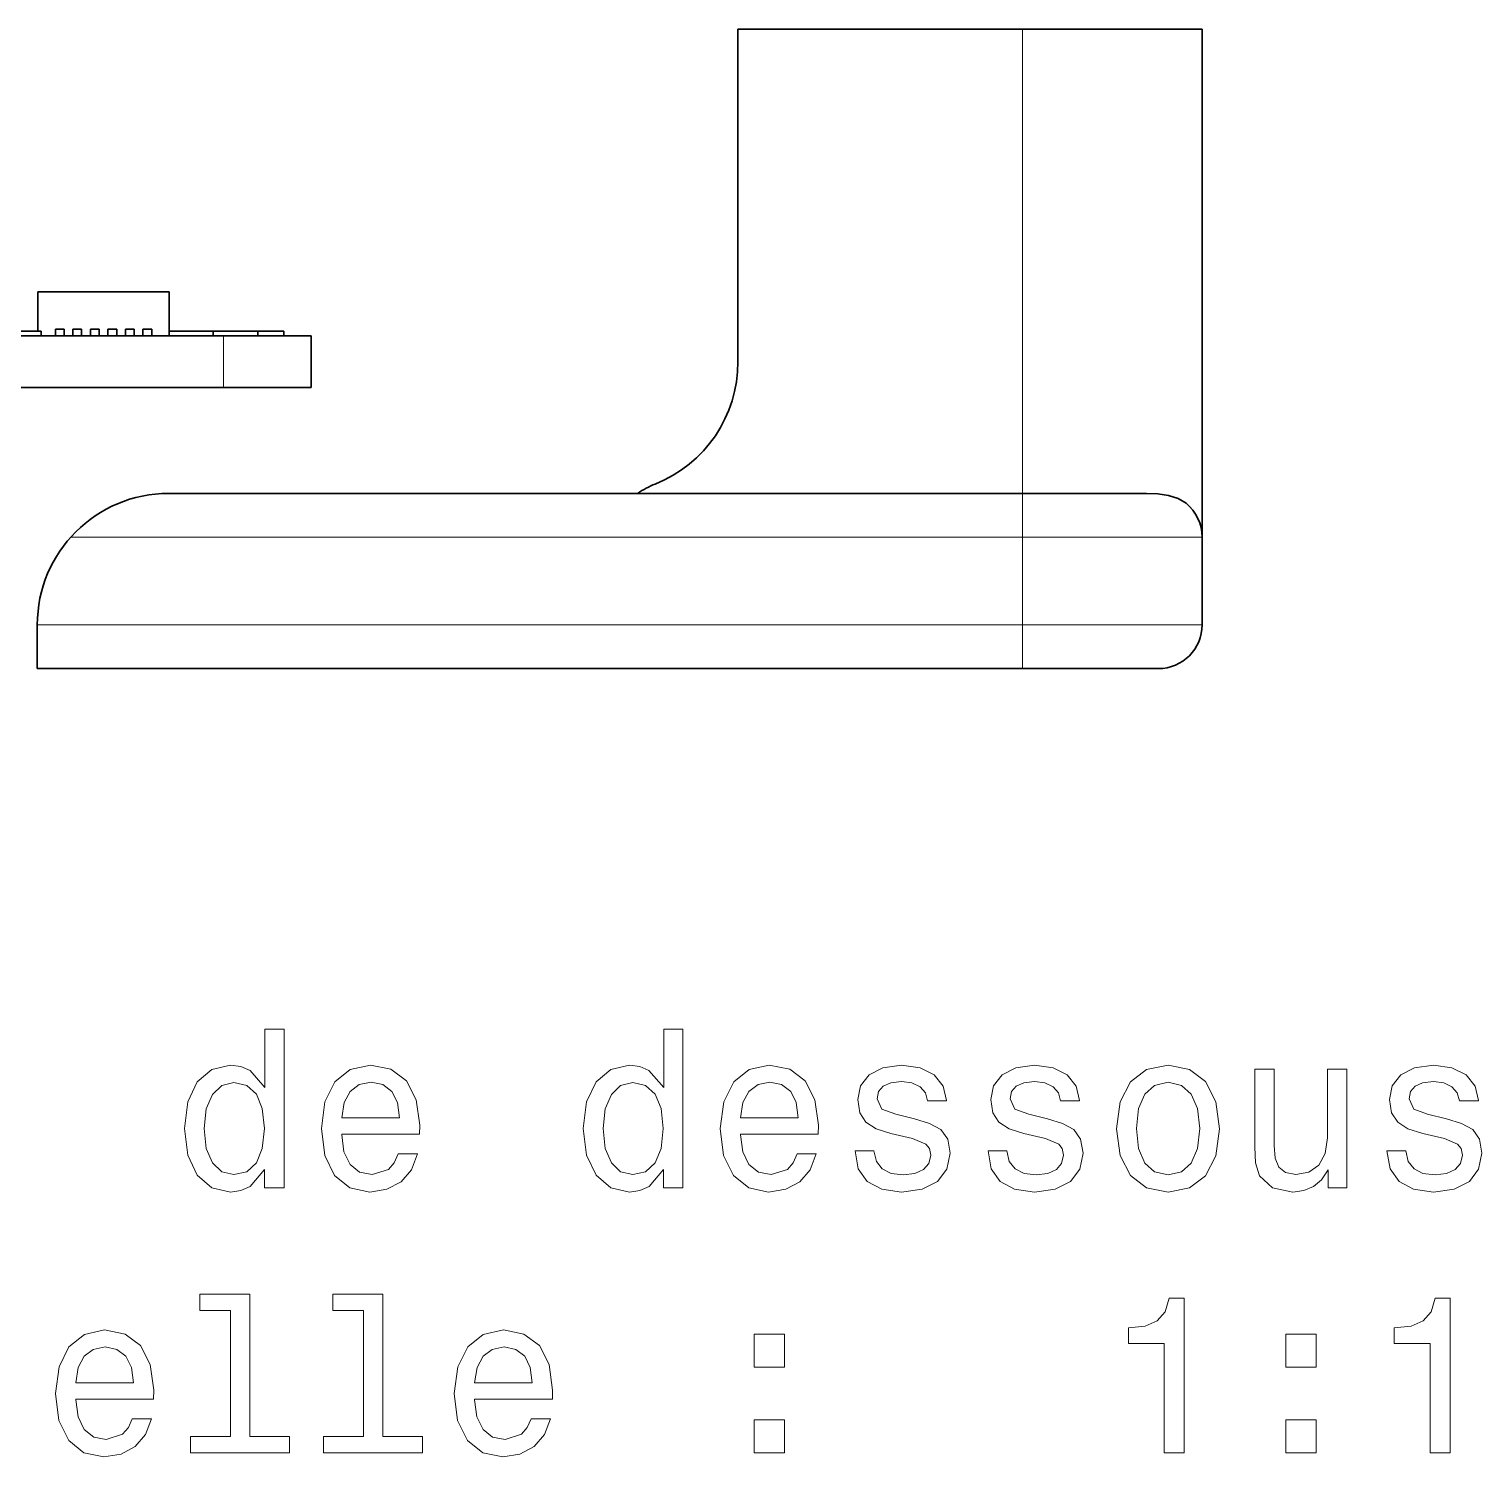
# Model space of a CAD drawing. Extents: x 415 to 970, y 249 to 591.
# Drawn here: x 613.31 to 646.49, y 503.88 to 536.48 of the extents above; entities that cross this region are included whole.
import ezdxf

# ---------------------------------------------------------------- set-up
doc = ezdxf.new("R2010")
doc.units = 0

msp = doc.modelspace()

# ---------------------------------------------------------------- linework, layer by layer
at = {"color": 7, "lineweight": 35, "ltscale": 0.189999}
msp.add_line((629.497, 536.482), (629.497, 528.882), dxfattribs=at)
at = {"color": 7, "lineweight": 35, "ltscale": 0.1625}
msp.add_line((629.497, 536.482), (635.997, 536.482), dxfattribs=at)
at = {"color": 7, "lineweight": 13, "ltscale": 0.264999}
msp.add_line((635.997, 525.882), (635.997, 536.482), dxfattribs=at)
at = {"color": 7, "lineweight": 35, "ltscale": 0.102501}
msp.add_line((640.097, 536.482), (635.997, 536.482), dxfattribs=at)
at = {"color": 7, "lineweight": 35, "ltscale": 0.289999}
msp.add_line((640.097, 524.882), (640.097, 536.482), dxfattribs=at)
at = {"color": 7, "lineweight": 35, "ltscale": 0.075}
msp.add_line((613.509, 530.482), (616.509, 530.482), dxfattribs=at)
at = {"color": 7, "lineweight": 35, "ltscale": 0.022499}
msp.add_line((613.509, 530.482), (613.509, 529.582), dxfattribs=at)
at = {"color": 7, "lineweight": 35, "ltscale": 0.025}
for p, q in [((616.509, 530.482), (616.509, 529.482)), ((613.497, 521.882), (613.497, 522.882))]:
    msp.add_line(p, q, dxfattribs=at)
at = {"color": 7, "lineweight": 35, "ltscale": 0.02542}
msp.add_line((612.572, 529.582), (613.588, 529.582), dxfattribs=at)
at = {"color": 7, "lineweight": 35, "ltscale": 0.002501}
for p, q in [((613.588, 529.582), (613.588, 529.482)), ((617.516, 529.582), (617.516, 529.482)), ((618.532, 529.582), (618.532, 529.482)), ((619.128, 529.582), (619.128, 529.482))]:
    msp.add_line(p, q, dxfattribs=at)
at = {"color": 7, "lineweight": 35, "ltscale": 0.005}
for p, q in [((614.109, 529.632), (613.909, 529.632)), ((614.109, 529.632), (613.909, 529.632)), ((614.509, 529.632), (614.309, 529.632)), ((614.509, 529.632), (614.309, 529.632)), ((615.309, 529.632), (615.109, 529.632)), ((615.309, 529.632), (615.109, 529.632)), ((615.709, 529.632), (615.509, 529.632)), ((615.709, 529.632), (615.509, 529.632)), ((616.109, 529.632), (615.909, 529.632)), ((616.109, 529.632), (615.909, 529.632))]:
    msp.add_line(p, q, dxfattribs=at)
at = {"color": 7, "lineweight": 35, "ltscale": 0.003751}
for p, q in [((613.909, 529.482), (613.909, 529.632)), ((613.909, 529.632), (613.909, 529.482)), ((614.109, 529.482), (614.109, 529.632)), ((614.109, 529.632), (614.109, 529.482)), ((614.309, 529.482), (614.309, 529.632)), ((614.309, 529.632), (614.309, 529.482)), ((614.509, 529.482), (614.509, 529.632)), ((614.509, 529.632), (614.509, 529.482)), ((614.709, 529.482), (614.709, 529.632)), ((614.709, 529.632), (614.709, 529.482)), ((614.909, 529.482), (614.909, 529.632)), ((614.909, 529.632), (614.909, 529.482)), ((615.109, 529.482), (615.109, 529.632)), ((615.109, 529.632), (615.109, 529.482)), ((615.309, 529.482), (615.309, 529.632)), ((615.309, 529.632), (615.309, 529.482)), ((615.509, 529.482), (615.509, 529.632)), ((615.509, 529.632), (615.509, 529.482)), ((615.709, 529.482), (615.709, 529.632)), ((615.709, 529.632), (615.709, 529.482)), ((615.909, 529.482), (615.909, 529.632)), ((615.909, 529.632), (615.909, 529.482)), ((616.109, 529.482), (616.109, 529.632)), ((616.109, 529.632), (616.109, 529.482)), ((616.509, 529.482), (616.509, 529.632))]:
    msp.add_line(p, q, dxfattribs=at)
at = {"color": 7, "lineweight": 35, "ltscale": 0.004999}
msp.add_line((614.909, 529.632), (614.709, 529.632), dxfattribs=at)
msp.add_line((614.909, 529.632), (614.709, 529.632), dxfattribs=at)
at = {"color": 7, "lineweight": 35, "ltscale": 0.025169}
msp.add_line((616.509, 529.582), (617.516, 529.582), dxfattribs=at)
at = {"color": 7, "lineweight": 35, "ltscale": 0.025421}
msp.add_line((617.516, 529.582), (618.532, 529.582), dxfattribs=at)
at = {"color": 7, "lineweight": 35, "ltscale": 0.01488}
msp.add_line((618.532, 529.582), (619.128, 529.582), dxfattribs=at)
at = {"color": 7, "lineweight": 35}
for p, q in [((617.749, 529.482), (588.749, 529.482)), ((617.749, 528.302), (588.749, 528.302)), ((635.997, 521.882), (613.497, 521.882))]:
    msp.add_line(p, q, dxfattribs=at)
at = {"color": 7, "lineweight": 13, "ltscale": 0.0295}
msp.add_line((617.749, 529.482), (617.749, 528.302), dxfattribs=at)
at = {"color": 7, "lineweight": 35, "ltscale": 0.05}
for p, q in [((619.749, 529.482), (617.749, 529.482)), ((619.749, 528.302), (617.749, 528.302)), ((640.097, 522.882), (640.097, 524.882))]:
    msp.add_line(p, q, dxfattribs=at)
at = {"color": 7, "lineweight": 35, "ltscale": 0.0295}
msp.add_line((619.749, 529.482), (619.749, 528.302), dxfattribs=at)
at = {"color": 7, "lineweight": 35, "ltscale": 0.4875}
msp.add_line((635.997, 525.882), (616.497, 525.882), dxfattribs=at)
at = {"color": 7, "lineweight": 13, "ltscale": 0.025}
for p, q in [((635.997, 524.882), (635.997, 525.882)), ((635.997, 521.882), (635.997, 522.882))]:
    msp.add_line(p, q, dxfattribs=at)
at = {"color": 7, "lineweight": 35, "ltscale": 0.070724}
msp.add_line((635.997, 525.882), (638.826, 525.882), dxfattribs=at)
at = {"color": 7, "lineweight": 13}
for p, q in [((635.997, 524.882), (614.261, 524.882)), ((635.997, 522.882), (613.497, 522.882))]:
    msp.add_line(p, q, dxfattribs=at)
at = {"color": 7, "lineweight": 13, "ltscale": 0.05}
msp.add_line((635.997, 522.882), (635.997, 524.882), dxfattribs=at)
at = {"color": 7, "lineweight": 13, "ltscale": 0.102501}
for p, q in [((635.997, 524.882), (640.097, 524.882)), ((635.997, 522.882), (640.097, 522.882))]:
    msp.add_line(p, q, dxfattribs=at)
at = {"color": 7, "lineweight": 35, "ltscale": 0.077501}
msp.add_line((635.997, 521.882), (639.097, 521.882), dxfattribs=at)
at = {"color": 7, "lineweight": 35}
msp.add_lwpolyline([(638.826, 525.882), (639.088, 525.871), (639.331, 525.835), (639.546, 525.767), (639.728, 525.658)], dxfattribs=at)
at = {"color": 7, "lineweight": 13}
for points in [[(618.687, 510.444), (618.687, 510.026), (619.131, 510.026), (619.131, 513.647), (618.692, 513.647), (618.692, 512.32), (618.354, 512.704), (618.148, 512.794), (617.911, 512.83), (617.482, 512.729), (617.149, 512.446), (616.932, 511.992), (616.857, 511.382), (616.932, 510.772), (617.149, 510.313), (617.482, 510.026), (617.911, 509.93), (618.148, 509.965), (618.359, 510.056)], [(627.795, 510.444), (627.795, 510.026), (628.239, 510.026), (628.239, 513.647), (627.8, 513.647), (627.8, 512.32), (627.462, 512.704), (627.256, 512.794), (627.019, 512.83), (626.59, 512.729), (626.257, 512.446), (626.04, 511.992), (625.965, 511.382), (626.04, 510.772), (626.257, 510.313), (626.59, 510.026), (627.019, 509.93), (627.256, 509.965), (627.468, 510.056)], [(620.447, 511.251), (622.223, 511.251), (622.228, 511.458), (622.147, 512.038), (621.925, 512.472), (621.572, 512.734), (621.103, 512.83), (620.644, 512.729), (620.291, 512.446), (620.064, 511.987), (619.983, 511.382), (620.059, 510.762), (620.286, 510.308), (620.634, 510.026), (621.088, 509.93), (621.481, 509.995), (621.804, 510.167), (622.041, 510.439), (622.177, 510.802), (621.738, 510.802), (621.648, 510.601), (621.517, 510.449), (621.143, 510.328), (620.856, 510.384), (620.639, 510.56), (620.498, 510.848), (620.447, 511.236)], [(629.555, 511.251), (631.331, 511.251), (631.336, 511.458), (631.255, 512.038), (631.033, 512.472), (630.68, 512.734), (630.211, 512.83), (629.752, 512.729), (629.399, 512.446), (629.172, 511.987), (629.091, 511.382), (629.167, 510.762), (629.394, 510.308), (629.742, 510.026), (630.196, 509.93), (630.589, 509.995), (630.912, 510.167), (631.149, 510.439), (631.285, 510.802), (630.846, 510.802), (630.756, 510.601), (630.625, 510.449), (630.251, 510.328), (629.964, 510.384), (629.747, 510.56), (629.606, 510.848), (629.555, 511.236)], [(633.529, 511.604), (633.101, 511.705), (632.783, 511.821), (632.677, 512.058), (632.707, 512.224), (632.813, 512.345), (632.985, 512.421), (633.232, 512.451), (633.469, 512.421), (633.656, 512.33), (633.777, 512.194), (633.827, 512.013), (634.261, 512.013), (634.261, 512.023), (634.185, 512.351), (633.978, 512.608), (633.656, 512.769), (633.232, 512.83), (632.803, 512.769), (632.491, 512.603), (632.294, 512.356), (632.233, 512.043), (632.279, 511.74), (632.42, 511.528), (632.652, 511.377), (632.99, 511.271), (633.484, 511.15), (633.787, 511.024), (633.867, 510.923), (633.898, 510.772), (633.852, 510.585), (633.731, 510.444), (633.535, 510.353), (633.272, 510.323), (632.995, 510.353), (632.793, 510.459), (632.657, 510.631), (632.602, 510.868), (632.173, 510.868), (632.243, 510.464), (632.45, 510.172), (632.778, 509.995), (633.232, 509.93), (633.706, 509.995), (634.054, 510.172), (634.266, 510.454), (634.341, 510.822), (634.286, 511.14), (634.13, 511.357), (633.872, 511.498)], [(636.565, 511.604), (636.137, 511.705), (635.819, 511.821), (635.713, 512.058), (635.743, 512.224), (635.849, 512.345), (636.021, 512.421), (636.268, 512.451), (636.505, 512.421), (636.692, 512.33), (636.813, 512.194), (636.863, 512.013), (637.297, 512.013), (637.297, 512.023), (637.221, 512.351), (637.014, 512.608), (636.692, 512.769), (636.268, 512.83), (635.839, 512.769), (635.527, 512.603), (635.33, 512.356), (635.269, 512.043), (635.315, 511.74), (635.456, 511.528), (635.688, 511.377), (636.026, 511.271), (636.52, 511.15), (636.823, 511.024), (636.903, 510.923), (636.934, 510.772), (636.888, 510.585), (636.767, 510.444), (636.571, 510.353), (636.308, 510.323), (636.031, 510.353), (635.829, 510.459), (635.693, 510.631), (635.638, 510.868), (635.209, 510.868), (635.279, 510.464), (635.486, 510.172), (635.814, 509.995), (636.268, 509.93), (636.742, 509.995), (637.09, 510.172), (637.302, 510.454), (637.377, 510.822), (637.322, 511.14), (637.166, 511.357), (636.908, 511.498)], [(638.144, 511.377), (638.225, 510.762), (638.457, 510.308), (638.825, 510.026), (639.319, 509.93), (639.808, 510.026), (640.176, 510.303), (640.408, 510.757), (640.494, 511.377), (640.408, 511.992), (640.176, 512.451), (639.808, 512.729), (639.319, 512.83), (638.825, 512.729), (638.457, 512.446), (638.225, 511.992)], [(643.399, 512.734), (642.955, 512.734), (642.955, 511.17), (642.905, 510.807), (642.759, 510.545), (642.532, 510.384), (642.234, 510.333), (641.997, 510.374), (641.846, 510.495), (641.76, 510.701), (641.74, 510.994), (641.74, 512.734), (641.296, 512.734), (641.296, 510.954), (641.311, 510.595), (641.407, 510.298), (641.7, 510.026), (642.169, 509.93), (642.421, 509.965), (642.638, 510.056), (642.824, 510.212), (642.975, 510.439), (642.975, 510.026), (643.399, 510.026)], [(645.674, 511.604), (645.245, 511.705), (644.927, 511.821), (644.821, 512.058), (644.852, 512.224), (644.957, 512.345), (645.129, 512.421), (645.376, 512.451), (645.613, 512.421), (645.8, 512.33), (645.921, 512.194), (645.971, 512.013), (646.405, 512.013), (646.405, 512.023), (646.329, 512.351), (646.122, 512.608), (645.8, 512.769), (645.376, 512.83), (644.947, 512.769), (644.635, 512.603), (644.438, 512.356), (644.377, 512.043), (644.423, 511.74), (644.564, 511.528), (644.796, 511.377), (645.134, 511.271), (645.628, 511.15), (645.931, 511.024), (646.011, 510.923), (646.042, 510.772), (645.996, 510.585), (645.875, 510.444), (645.679, 510.353), (645.416, 510.323), (645.139, 510.353), (644.937, 510.459), (644.801, 510.631), (644.746, 510.868), (644.317, 510.868), (644.388, 510.464), (644.594, 510.172), (644.922, 509.995), (645.376, 509.93), (645.85, 509.995), (646.198, 510.172), (646.41, 510.454), (646.486, 510.822), (646.43, 511.14), (646.274, 511.357), (646.017, 511.498)], [(617.986, 512.431), (618.279, 512.361), (618.501, 512.164), (618.632, 511.836), (618.682, 511.382), (618.632, 510.923), (618.501, 510.595), (618.279, 510.394), (617.986, 510.328), (617.709, 510.394), (617.497, 510.595), (617.356, 510.928), (617.31, 511.382), (617.356, 511.831), (617.497, 512.159), (617.709, 512.361)], [(620.447, 511.624), (620.503, 511.972), (620.639, 512.229), (620.846, 512.386), (621.118, 512.441), (621.385, 512.386), (621.592, 512.229), (621.718, 511.972), (621.764, 511.624)], [(627.094, 512.431), (627.387, 512.361), (627.609, 512.164), (627.74, 511.836), (627.79, 511.382), (627.74, 510.923), (627.609, 510.595), (627.387, 510.394), (627.094, 510.328), (626.817, 510.394), (626.605, 510.595), (626.464, 510.928), (626.419, 511.382), (626.464, 511.831), (626.605, 512.159), (626.817, 512.361)], [(629.555, 511.624), (629.611, 511.972), (629.747, 512.229), (629.954, 512.386), (630.226, 512.441), (630.493, 512.386), (630.7, 512.229), (630.826, 511.972), (630.872, 511.624)], [(638.598, 511.382), (638.643, 511.836), (638.785, 512.164), (639.011, 512.366), (639.319, 512.436), (639.622, 512.366), (639.849, 512.169), (639.99, 511.836), (640.04, 511.382), (639.99, 510.923), (639.849, 510.59), (639.622, 510.389), (639.319, 510.323), (639.011, 510.389), (638.785, 510.59), (638.643, 510.923)], [(617.906, 507.227), (617.906, 504.352), (616.993, 504.352), (616.993, 503.979), (619.257, 503.979), (619.257, 504.352), (618.349, 504.352), (618.349, 507.6), (617.21, 507.6), (617.21, 507.227)], [(620.942, 507.227), (620.942, 504.352), (620.029, 504.352), (620.029, 503.979), (622.293, 503.979), (622.293, 504.352), (621.385, 504.352), (621.385, 507.6), (620.246, 507.6), (620.246, 507.227)], [(639.228, 503.979), (639.687, 503.979), (639.687, 507.504), (639.344, 507.504), (639.254, 507.196), (639.072, 506.99), (638.795, 506.869), (638.411, 506.828), (638.411, 506.47), (639.228, 506.47)], [(645.3, 503.979), (645.759, 503.979), (645.759, 507.504), (645.416, 507.504), (645.326, 507.196), (645.144, 506.99), (644.867, 506.869), (644.483, 506.828), (644.483, 506.47), (645.3, 506.47)], [(614.375, 505.204), (616.151, 505.204), (616.156, 505.411), (616.075, 505.991), (615.853, 506.425), (615.5, 506.687), (615.031, 506.783), (614.572, 506.682), (614.219, 506.4), (613.992, 505.941), (613.911, 505.335), (613.987, 504.715), (614.214, 504.261), (614.562, 503.979), (615.016, 503.883), (615.409, 503.948), (615.732, 504.12), (615.969, 504.392), (616.105, 504.755), (615.666, 504.755), (615.576, 504.554), (615.444, 504.402), (615.071, 504.281), (614.784, 504.337), (614.567, 504.513), (614.426, 504.801), (614.375, 505.189)], [(623.483, 505.204), (625.259, 505.204), (625.264, 505.411), (625.183, 505.991), (624.961, 506.425), (624.608, 506.687), (624.139, 506.783), (623.68, 506.682), (623.327, 506.4), (623.1, 505.941), (623.019, 505.335), (623.095, 504.715), (623.322, 504.261), (623.67, 503.979), (624.124, 503.883), (624.517, 503.948), (624.84, 504.12), (625.077, 504.392), (625.213, 504.755), (624.774, 504.755), (624.684, 504.554), (624.553, 504.402), (624.179, 504.281), (623.892, 504.337), (623.675, 504.513), (623.534, 504.801), (623.483, 505.189)], [(629.863, 505.936), (630.559, 505.936), (630.559, 506.687), (629.863, 506.687)], [(642.007, 505.936), (642.703, 505.936), (642.703, 506.687), (642.007, 506.687)], [(614.375, 505.577), (614.431, 505.925), (614.567, 506.183), (614.774, 506.339), (615.046, 506.394), (615.313, 506.339), (615.52, 506.183), (615.646, 505.925), (615.692, 505.577)], [(623.483, 505.577), (623.539, 505.925), (623.675, 506.183), (623.882, 506.339), (624.154, 506.394), (624.421, 506.339), (624.628, 506.183), (624.754, 505.925), (624.8, 505.577)], [(629.863, 503.979), (630.559, 503.979), (630.559, 504.73), (629.863, 504.73)], [(642.007, 503.979), (642.703, 503.979), (642.703, 504.73), (642.007, 504.73)]]:
    msp.add_lwpolyline(points, close=True, dxfattribs=at)
at = {"color": 7, "lineweight": 35}
for centre, radius, start, end in [((626.497, 528.882), 3, 291.7156, 360), ((616.497, 522.882), 3, 90, 180), ((628.347, 524.237), 2, 111.7156, 124.6562), ((639.097, 524.882), 1, 0, 50.8796), ((639.097, 522.882), 1, 270, 360)]:
    msp.add_arc(centre, radius, start, end, dxfattribs=at)

doc.saveas('drawing.dxf')
